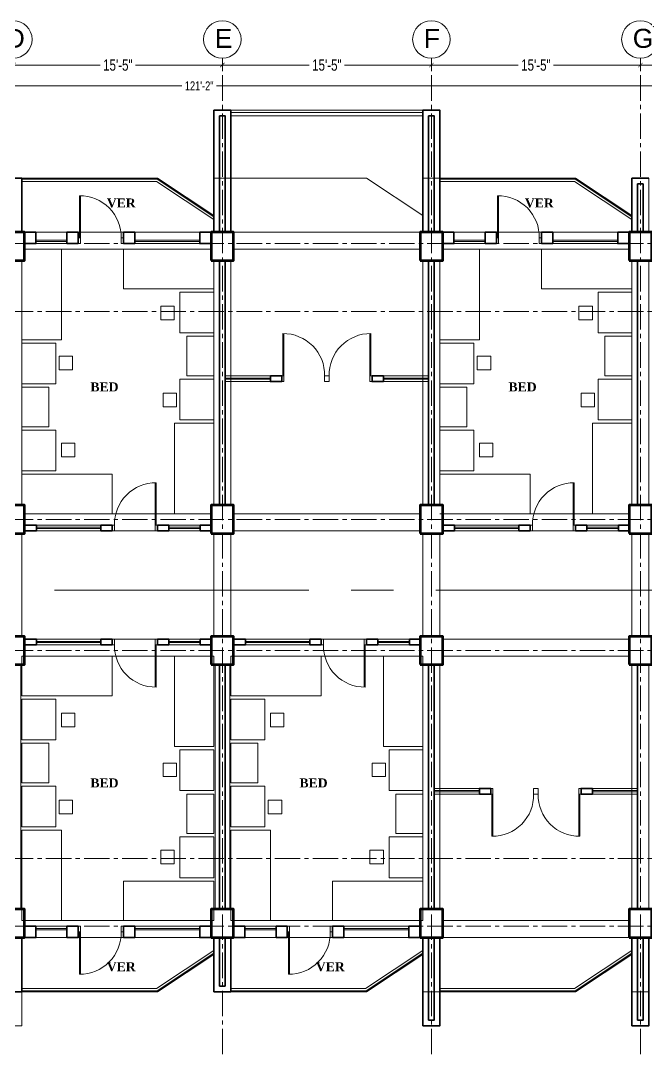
# Model space of a CAD drawing. Header units: feet. Extents: x 25261344 to 25389498, y 30010528 to 30074588.
# Drawn here: x 25362407 to 25362961, y 30072118 to 30073033 of the extents above; entities that cross this region are included whole.
import ezdxf

# ---------------------------------------------------------------- set-up
doc = ezdxf.new("R2010")
doc.units = ezdxf.units.FT
doc.header["$LTSCALE"] = 30
doc.header["$MEASUREMENT"] = 0
doc.header["$PDMODE"] = 32
doc.header["$PDSIZE"] = 15
doc.linetypes.add('CENTER2', pattern=[1.125, 0.75, -0.125, 0.125, -0.125])
doc.linetypes.add('DASHED', pattern=[0.75, 0.5, -0.25])
doc.layers.get('0').update_dxf_attribs({"lineweight": 5})
for name, color, linetype, lineweight in [('Column', 1, 'Continuous', 80), ('Dim-1', 7, 'Continuous', 9), ('Door', 32, 'Continuous', 5), ('Furnitures', 251, 'Continuous', 9), ('GRADE BEAM', 2, 'Continuous', 20), ('grid text', 252, 'CENTER2', 9), ('line 2', 7, 'Continuous', 13), ('rail', 224, 'Continuous', 9), ('TEXT', 7, 'Continuous', 18), ('WALL', 7, 'Continuous', 35), ('WIN', 142, 'Continuous', 20)]:
    doc.layers.add(name, color=color, linetype=linetype, lineweight=lineweight)
doc.styles.add('RomanS', font='swissl.ttf')
doc.styles.get("Standard").update_dxf_attribs({"font": 'timesbd.ttf'})
doc.styles.add('SWIS_LT', font='swisscl.ttf')
doc.dimstyles.new('dim-02', dxfattribs={"dimtxt": 8, "dimasz": 3, "dimexe": 3, "dimexo": 3, "dimgap": 2, "dimtad": 0, "dimdec": 0, "dimzin": 0, "dimdsep": 46, "dimlunit": 4, "dimtxsty": 'SWIS_LT', "dimblk": 'ARCHTICK', "dimcen": 2, "dimdle": 3, "dimclrd": 256, "dimclre": 256, "dimclrt": 256, "dimadec": 0, "dimazin": 0, "dimtfac": 1, "dimtdec": 0, "dimtix": 1, "dimtmove": 0, "dimatfit": 3, "dimfxl": 0, "dimfrac": 2, "dimtolj": 1, "dimtzin": 1, "dimlwd": -1, "dimarcsym": 0})

# ---------------------------------------------------------------- blocks, each defined once
blk = doc.blocks.new('FG')
at = {"layer": 'Door'}
for p, q in [((-2, -5), (-2, -42.39)), ((-1, -5), (-1, -42.39))]:
    blk.add_line(p, q, dxfattribs=at)
for points in [[(-40, 0), (-38, 0), (-38, -5), (-40, -5)], [(0, 0), (-2, 0), (-2, -5), (0, -5)]]:
    blk.add_lwpolyline(points, dxfattribs=at)
blk.add_arc((-1.44, -5.83), 36.57, 178.70538, 270.69047, dxfattribs=at)
blk = doc.blocks.new('_ArchTick')
at = {"color": 0, "linetype": 'ByBlock', "const_width": 0.15}
blk.add_lwpolyline([(-0.5, -0.5), (0.5, 0.5)], dxfattribs=at)
blk = doc.blocks.new('*D120')
for p, q in [((25360158.96, 30072993.65), (25360238.77, 30072993.65)), ((25360349.96, 30072993.65), (25360270.14, 30072993.65))]:
    blk.add_line(p, q)
at = {"lineweight": -2}
for p, q in [((25360161.96, 30072996.78), (25360161.96, 30072990.65)), ((25360346.96, 30072996.78), (25360346.96, 30072990.65))]:
    blk.add_line(p, q, dxfattribs=at)
at = {"layer": 'Defpoints', "color": 0}
for p in [(25360161.96, 30072999.78), (25360346.96, 30072999.78), (25360346.96, 30072993.65)]:
    blk.add_point(p, dxfattribs=at)
at = {"xscale": 4, "yscale": 4, "zscale": 4, "rotation": 180}
blk.add_blockref('_ArchTick', (25360161.96, 30072993.65), dxfattribs=at)
at = {"xscale": 4, "yscale": 4, "zscale": 4}
blk.add_blockref('_ArchTick', (25360346.96, 30072993.65), dxfattribs=at)
at = {"insert": (25360254.46, 30072993.65), "char_height": 10, "attachment_point": 5, "style": 'SWIS_LT'}
blk.add_mtext('\\A1;15\'-5"', dxfattribs=at)
blk = doc.blocks.new('*D125')
for p, q in [((25360343.96, 30072993.65), (25360423.77, 30072993.65)), ((25360534.96, 30072993.65), (25360455.14, 30072993.65))]:
    blk.add_line(p, q)
at = {"lineweight": -2}
for p, q in [((25360346.96, 30072996.78), (25360346.96, 30072990.65)), ((25360531.96, 30072996.78), (25360531.96, 30072990.65))]:
    blk.add_line(p, q, dxfattribs=at)
at = {"layer": 'Defpoints', "color": 0}
for p in [(25360346.96, 30072999.78), (25360531.96, 30072999.78), (25360531.96, 30072993.65)]:
    blk.add_point(p, dxfattribs=at)
at = {"xscale": 4, "yscale": 4, "zscale": 4, "rotation": 180}
blk.add_blockref('_ArchTick', (25360346.96, 30072993.65), dxfattribs=at)
at = {"xscale": 4, "yscale": 4, "zscale": 4}
blk.add_blockref('_ArchTick', (25360531.96, 30072993.65), dxfattribs=at)
at = {"insert": (25360439.46, 30072993.65), "char_height": 10, "attachment_point": 5, "style": 'SWIS_LT'}
blk.add_mtext('\\A1;15\'-5"', dxfattribs=at)
blk = doc.blocks.new('*D126')
for p, q in [((25360528.96, 30072993.65), (25360608.77, 30072993.65)), ((25360719.96, 30072993.65), (25360640.14, 30072993.65))]:
    blk.add_line(p, q)
at = {"lineweight": -2}
for p, q in [((25360531.96, 30072996.78), (25360531.96, 30072990.65)), ((25360716.96, 30072996.78), (25360716.96, 30072990.65))]:
    blk.add_line(p, q, dxfattribs=at)
at = {"layer": 'Defpoints', "color": 0}
for p in [(25360531.96, 30072999.78), (25360716.96, 30072999.78), (25360716.96, 30072993.65)]:
    blk.add_point(p, dxfattribs=at)
at = {"xscale": 4, "yscale": 4, "zscale": 4, "rotation": 180}
blk.add_blockref('_ArchTick', (25360531.96, 30072993.65), dxfattribs=at)
at = {"xscale": 4, "yscale": 4, "zscale": 4}
blk.add_blockref('_ArchTick', (25360716.96, 30072993.65), dxfattribs=at)
at = {"insert": (25360624.46, 30072993.65), "char_height": 10, "attachment_point": 5, "style": 'SWIS_LT'}
blk.add_mtext('\\A1;15\'-5"', dxfattribs=at)
blk = doc.blocks.new('*D127')
for p, q in [((25360713.96, 30072993.65), (25360793.77, 30072993.65)), ((25360904.96, 30072993.65), (25360825.14, 30072993.65))]:
    blk.add_line(p, q)
at = {"lineweight": -2}
for p, q in [((25360716.96, 30072996.78), (25360716.96, 30072990.65)), ((25360901.96, 30072996.78), (25360901.96, 30072990.65))]:
    blk.add_line(p, q, dxfattribs=at)
at = {"layer": 'Defpoints', "color": 0}
for p in [(25360716.96, 30072999.78), (25360901.96, 30072999.78), (25360901.96, 30072993.65)]:
    blk.add_point(p, dxfattribs=at)
at = {"xscale": 4, "yscale": 4, "zscale": 4, "rotation": 180}
blk.add_blockref('_ArchTick', (25360716.96, 30072993.65), dxfattribs=at)
at = {"xscale": 4, "yscale": 4, "zscale": 4}
blk.add_blockref('_ArchTick', (25360901.96, 30072993.65), dxfattribs=at)
at = {"insert": (25360809.46, 30072993.65), "char_height": 10, "attachment_point": 5, "style": 'SWIS_LT'}
blk.add_mtext('\\A1;15\'-5"', dxfattribs=at)
blk = doc.blocks.new('*D156')
at = {"layer": 'Defpoints', "color": 0}
for p in [(25362578.31, 30072953.7), (25361790.74, 30072143.7), (25362763.31, 30072143.7)]:
    blk.add_point(p, dxfattribs=at)
at = {"layer": 'Dim-1'}
for p, q in [((25361790.74, 30072956.7), (25361790.74, 30072561.75)), ((25361790.74, 30072140.7), (25361790.74, 30072535.65))]:
    blk.add_line(p, q, dxfattribs=at)
at = {"layer": 'Dim-1', "lineweight": -2}
for p, q in [((25361800.74, 30072953.7), (25361787.74, 30072953.7)), ((25361800.74, 30072143.7), (25361787.74, 30072143.7))]:
    blk.add_line(p, q, dxfattribs=at)
at = {"layer": 'Dim-1', "xscale": 3, "yscale": 3, "zscale": 3}
for p, rotation in [((25361790.74, 30072953.7), 90), ((25361790.74, 30072143.7), 270)]:
    blk.add_blockref('_ArchTick', p, dxfattribs=dict(at, rotation=rotation))
at = {"layer": 'Dim-1', "insert": (25361790.74, 30072548.7), "char_height": 8, "attachment_point": 5, "rotation": 90, "style": 'SWIS_LT'}
blk.add_mtext('\\A1;67\'-6"', dxfattribs=at)
blk = doc.blocks.new('*D157')
at = {"layer": 'Defpoints', "color": 0}
for p in [(25363292.31, 30072975.27), (25361838.31, 30072893.7), (25363292.31, 30072785.7)]:
    blk.add_point(p, dxfattribs=at)
at = {"layer": 'Dim-1'}
for p, q in [((25361835.31, 30072975.27), (25362549.85, 30072975.27)), ((25363295.31, 30072975.27), (25362580.76, 30072975.27))]:
    blk.add_line(p, q, dxfattribs=at)
at = {"layer": 'Dim-1', "lineweight": -2}
for p, q in [((25361838.31, 30072965.27), (25361838.31, 30072978.27)), ((25363292.31, 30072965.27), (25363292.31, 30072978.27))]:
    blk.add_line(p, q, dxfattribs=at)
at = {"layer": 'Dim-1', "xscale": 3, "yscale": 3, "zscale": 3, "rotation": 180}
blk.add_blockref('_ArchTick', (25361838.31, 30072975.27), dxfattribs=at)
at = {"layer": 'Dim-1', "xscale": 3, "yscale": 3, "zscale": 3}
blk.add_blockref('_ArchTick', (25363292.31, 30072975.27), dxfattribs=at)
at = {"layer": 'Dim-1', "insert": (25362565.31, 30072975.27), "char_height": 8, "attachment_point": 5, "style": 'SWIS_LT'}
blk.add_mtext('\\A1;121\'-2"', dxfattribs=at)
blk = doc.blocks.new('T B')
at = {"layer": 'GRADE BEAM'}
for points in [[(25352808.54, 30069446.57), (25352823.54, 30069446.57), (25352823.54, 30069398.57), (25352808.54, 30069398.57)], [(25352993.54, 30069446.57), (25353008.54, 30069446.57), (25353008.54, 30069398.57), (25352993.54, 30069398.57)], [(25353178.54, 30069446.57), (25353193.54, 30069446.57), (25353193.54, 30069398.57), (25353178.54, 30069398.57)], [(25353363.54, 30069446.57), (25353378.54, 30069446.57), (25353378.54, 30069398.57), (25353363.54, 30069398.57)], [(25352991.04, 30069398.57), (25352991.04, 30069383.57), (25352826.04, 30069383.57), (25352826.04, 30069398.57)], [(25353176.04, 30069398.57), (25353176.04, 30069383.57), (25353011.04, 30069383.57), (25353011.04, 30069398.57)], [(25353361.04, 30069398.57), (25353361.04, 30069383.57), (25353196.04, 30069383.57), (25353196.04, 30069398.57)], [(25352808.54, 30069373.57), (25352823.54, 30069373.57), (25352823.54, 30069157.07), (25352808.54, 30069157.07)], [(25352993.54, 30069373.57), (25353008.54, 30069373.57), (25353008.54, 30069157.07), (25352993.54, 30069157.07)], [(25353178.54, 30069373.57), (25353193.54, 30069373.57), (25353193.54, 30069157.07), (25353178.54, 30069157.07)], [(25353363.54, 30069373.57), (25353378.54, 30069373.57), (25353378.54, 30069157.07), (25353363.54, 30069157.07)], [(25352991.04, 30069149.57), (25352991.04, 30069134.57), (25352826.04, 30069134.57), (25352826.04, 30069149.57)], [(25353176.04, 30069149.57), (25353176.04, 30069134.57), (25353011.04, 30069134.57), (25353011.04, 30069149.57)], [(25353361.04, 30069149.57), (25353361.04, 30069134.57), (25353196.04, 30069134.57), (25353196.04, 30069149.57)], [(25352808.54, 30069132.07), (25352823.54, 30069132.07), (25352823.54, 30069041.07), (25352808.54, 30069041.07)], [(25352993.54, 30069132.07), (25353008.54, 30069132.07), (25353008.54, 30069041.07), (25352993.54, 30069041.07)], [(25353178.54, 30069132.07), (25353193.54, 30069132.07), (25353193.54, 30069041.07), (25353178.54, 30069041.07)], [(25353363.57, 30069132.07), (25353378.57, 30069132.07), (25353378.54, 30069041.07), (25353363.54, 30069041.07)], [(25352991.04, 30069038.57), (25352991.04, 30069023.57), (25352826.04, 30069023.57), (25352826.04, 30069038.57)], [(25353176.04, 30069038.57), (25353176.04, 30069023.57), (25353011.04, 30069023.57), (25353011.04, 30069038.57)], [(25353361.04, 30069038.57), (25353361.04, 30069023.57), (25353196.04, 30069023.57), (25353196.04, 30069038.57)], [(25352809.54, 30069016.07), (25352822.54, 30069016.07), (25352822.54, 30068799.57), (25352809.54, 30068799.57)], [(25352994.54, 30069016.07), (25353007.54, 30069016.07), (25353007.54, 30068799.57), (25352994.54, 30068799.57)], [(25353178.54, 30069016.07), (25353193.54, 30069016.07), (25353193.54, 30068799.57), (25353178.54, 30068799.57)], [(25353363.54, 30069016.07), (25353378.54, 30069016.07), (25353378.54, 30068799.57), (25353363.54, 30068799.57)], [(25352991.04, 30068789.57), (25352991.04, 30068774.57), (25352826.04, 30068774.57), (25352826.04, 30068789.57)], [(25353176.04, 30068789.57), (25353176.04, 30068774.57), (25353011.04, 30068774.57), (25353011.04, 30068789.57)], [(25353361.04, 30068789.57), (25353361.04, 30068774.57), (25353196.04, 30068774.57), (25353196.04, 30068789.57)], [(25352808.54, 30068774.57), (25352823.54, 30068774.57), (25352823.54, 30068726.57), (25352808.54, 30068726.57)], [(25352993.54, 30068774.57), (25353008.54, 30068774.57), (25353008.54, 30068726.57), (25352993.54, 30068726.57)], [(25353178.54, 30068774.57), (25353193.54, 30068774.57), (25353193.54, 30068726.57), (25353178.54, 30068726.57)], [(25353363.54, 30068774.57), (25353378.54, 30068774.57), (25353378.54, 30068726.57), (25353363.54, 30068726.57)]]:
    blk.add_lwpolyline(points, close=True, dxfattribs=at)
blk = doc.blocks.new('COL2')
at = {"layer": 'Column'}
for points in [[(532.5, -25), (552.5, -25), (552.5, 0), (532.5, 0)], [(717.5, -25), (737.5, -25), (737.5, 0), (717.5, 0)], [(902.5, -25), (922.5, -25), (922.5, 0), (902.5, 0)], [(1087.5, -25), (1107.5, -25), (1107.5, 0), (1087.5, 0)], [(532.5, -266.5), (552.5, -266.5), (552.5, -241.5), (532.5, -241.5)], [(717.5, -266.5), (737.5, -266.5), (737.5, -241.5), (717.5, -241.5)], [(902.5, -266.5), (922.5, -266.5), (922.5, -241.5), (902.5, -241.5)], [(1087.5, -266.5), (1107.5, -266.5), (1107.5, -241.5), (1087.5, -241.5)], [(532.5, -382.5), (552.5, -382.5), (552.5, -357.5), (532.5, -357.5)], [(717.5, -382.5), (737.5, -382.5), (737.5, -357.5), (717.5, -357.5)], [(902.5, -382.5), (922.5, -382.5), (922.5, -357.5), (902.5, -357.5)], [(1087.5, -382.5), (1107.5, -382.5), (1107.5, -357.5), (1087.5, -357.5)], [(532.5, -624), (552.5, -624), (552.5, -599), (532.5, -599)], [(717.5, -624), (737.5, -624), (737.5, -599), (717.5, -599)], [(902.5, -624), (922.5, -624), (922.5, -599), (902.5, -599)], [(1087.5, -624), (1107.5, -624), (1107.5, -599), (1087.5, -599)]]:
    blk.add_lwpolyline(points, close=True, dxfattribs=at)
at = {"layer": 'GRADE BEAM'}
blk.add_blockref('T B', (-25352273.54, -30069398.57), dxfattribs=at)
blk = doc.blocks.new('DGFGSDFG')
at = {"layer": 'grid text'}
for p, q in [((25360346.96, 30072118.41), (25360346.96, 30072999.78)), ((25360531.96, 30072118.41), (25360531.96, 30072999.78)), ((25360716.96, 30072118.41), (25360716.96, 30072999.78)), ((25361090.85, 30072835.7), (25359529.41, 30072835.7)), ((25361090.85, 30072775.7), (25359529.41, 30072775.7)), ((25361090.85, 30072591.7), (25359529.41, 30072591.7)), ((25361090.85, 30072475.7), (25359529.41, 30072475.7)), ((25361090.85, 30072291.7), (25359529.41, 30072291.7)), ((25361090.85, 30072231.7), (25359529.41, 30072231.7))]:
    blk.add_line(p, q, dxfattribs=at)
at = {"layer": 'grid text', "linetype": 'Continuous'}
for centre in [(25360161.96, 30073016.37), (25360346.96, 30073016.37), (25360531.96, 30073016.37), (25360716.96, 30073016.37)]:
    blk.add_circle(centre, 16.59, dxfattribs=at)
at = {"layer": 'grid text', "char_height": 16.842, "attachment_point": 1, "style": 'RomanS'}
for s, insert in [('{\\C256;D}', (25360155.15, 30073025.74)), ('{\\C256;E}', (25360340.15, 30073025.74)), ('{\\C256;F}', (25360525.15, 30073025.74)), ('{\\C256;G}', (25360710.15, 30073025.74))]:
    blk.add_mtext_dynamic_manual_height_columns(s, width=25.401, gutter_width=84.21, heights=[32.6], dxfattribs=dict(at, insert=insert))
for base, p1, p2, picture, middle in [((25360346.96, 30072993.65), (25360161.96, 30072999.78), (25360346.96, 30072999.78), '*D120', (25360254.46, 30072993.65)), ((25360531.96, 30072993.65), (25360346.96, 30072999.78), (25360531.96, 30072999.78), '*D125', (25360439.46, 30072993.65)), ((25360716.96, 30072993.65), (25360531.96, 30072999.78), (25360716.96, 30072999.78), '*D126', (25360624.46, 30072993.65)), ((25360901.96, 30072993.65), (25360716.96, 30072999.78), (25360901.96, 30072999.78), '*D127', (25360809.46, 30072993.65))]:
    dim = blk.add_linear_dim(base=base, p1=p1, p2=p2, dimstyle='dim-02', override={"dimtxt": 10, "dimtmove": 1, "dimfxl": 10})
    dim.commit()
    dim.dimension.update_dxf_attribs({"geometry": picture, "text_midpoint": middle})

msp = doc.modelspace()

# ---------------------------------------------------------------- linework, layer by layer
for p, q in [((25362578.31, 30072953.7), (25362778.31, 30072953.7)), ((25362583.31, 30072948.7), (25362588.31, 30072948.7)), ((25362768.31, 30072948.7), (25362773.31, 30072948.7))]:
    msp.add_line(p, q)
at = {"linetype": 'CENTER2', "ltscale": 10}
msp.add_line((25363337.34, 30072529.2), (25361714.69, 30072529.2), dxfattribs=at)
for points in [[(25362778.31, 30072173.7), (25362898.31, 30072173.7), (25362948.31, 30072206.7)], [(25362408.31, 30072173.7), (25362408.31, 30072143.7), (25362203.31, 30072143.7), (25362203.31, 30072173.7)]]:
    msp.add_lwpolyline(points)
at = {"layer": 'Furnitures'}
for points in [[(25362410.81, 30072830.7), (25362443.31, 30072830.7), (25362443.31, 30072750.7), (25362408.31, 30072750.7), (25362408.31, 30072820.7)], [(25362578.31, 30072820.7), (25362578.31, 30072795.7), (25362498.31, 30072795.7), (25362498.31, 30072830.7), (25362575.81, 30072830.7)], [(25362780.81, 30072830.7), (25362813.31, 30072830.7), (25362813.31, 30072750.7), (25362778.31, 30072750.7), (25362778.31, 30072820.7)], [(25362948.31, 30072820.7), (25362948.31, 30072795.7), (25362868.31, 30072795.7), (25362868.31, 30072830.7), (25362945.81, 30072830.7)], [(25362575.81, 30072596.7), (25362543.31, 30072596.7), (25362543.31, 30072676.7), (25362578.31, 30072676.7), (25362578.31, 30072604.2)], [(25362945.81, 30072596.7), (25362913.31, 30072596.7), (25362913.31, 30072676.7), (25362948.31, 30072676.7), (25362948.31, 30072604.2)], [(25362408.31, 30072604.2), (25362408.31, 30072631.7), (25362488.31, 30072631.7), (25362488.31, 30072596.7), (25362410.81, 30072596.7)], [(25362778.31, 30072604.2), (25362778.31, 30072631.7), (25362858.31, 30072631.7), (25362858.31, 30072596.7), (25362778.31, 30072596.7)]]:
    msp.add_lwpolyline(points, dxfattribs=at)
for points in [[(25362578.31, 30072792.7), (25362548.31, 30072792.7), (25362548.31, 30072756.7), (25362578.31, 30072756.7)], [(25362948.31, 30072792.7), (25362918.31, 30072792.7), (25362918.31, 30072756.7), (25362948.31, 30072756.7)], [(25362531.29, 30072780.31), (25362543.29, 30072780.31), (25362543.29, 30072768.31), (25362531.29, 30072768.31)], [(25362901.29, 30072780.31), (25362913.29, 30072780.31), (25362913.29, 30072768.31), (25362901.29, 30072768.31)], [(25362578.31, 30072718.7), (25362554.31, 30072718.7), (25362554.31, 30072753.7), (25362578.31, 30072753.7)], [(25362948.31, 30072718.7), (25362924.31, 30072718.7), (25362924.31, 30072753.7), (25362948.31, 30072753.7)], [(25362408.31, 30072711.7), (25362438.31, 30072711.7), (25362438.31, 30072747.7), (25362408.31, 30072747.7)], [(25362778.31, 30072711.7), (25362808.31, 30072711.7), (25362808.31, 30072747.7), (25362778.31, 30072747.7)], [(25362453.32, 30072724.08), (25362441.32, 30072724.08), (25362441.32, 30072736.08), (25362453.32, 30072736.08)], [(25362823.32, 30072724.08), (25362811.32, 30072724.08), (25362811.32, 30072736.08), (25362823.32, 30072736.08)], [(25362408.31, 30072708.7), (25362432.31, 30072708.7), (25362432.31, 30072673.7), (25362408.31, 30072673.7)], [(25362408.31, 30072708.7), (25362432.31, 30072708.7), (25362432.31, 30072673.7), (25362408.31, 30072673.7)], [(25362578.31, 30072715.7), (25362548.31, 30072715.7), (25362548.31, 30072679.7), (25362578.31, 30072679.7)], [(25362778.31, 30072708.7), (25362802.31, 30072708.7), (25362802.31, 30072673.7), (25362778.31, 30072673.7)], [(25362948.31, 30072715.7), (25362918.31, 30072715.7), (25362918.31, 30072679.7), (25362948.31, 30072679.7)], [(25362533.29, 30072703.31), (25362545.29, 30072703.31), (25362545.29, 30072691.31), (25362533.29, 30072691.31)], [(25362903.29, 30072703.31), (25362915.29, 30072703.31), (25362915.29, 30072691.31), (25362903.29, 30072691.31)], [(25362408.31, 30072634.7), (25362438.31, 30072634.7), (25362438.31, 30072670.7), (25362408.31, 30072670.7)], [(25362778.31, 30072634.7), (25362808.31, 30072634.7), (25362808.31, 30072670.7), (25362778.31, 30072670.7)], [(25362455.32, 30072647.08), (25362443.32, 30072647.08), (25362443.32, 30072659.08), (25362455.32, 30072659.08)], [(25362825.32, 30072647.08), (25362813.32, 30072647.08), (25362813.32, 30072659.08), (25362825.32, 30072659.08)], [(25362488.31, 30072470.7), (25362408.31, 30072470.7), (25362408.31, 30072435.7), (25362488.31, 30072435.7)], [(25362578.31, 30072390.7), (25362578.31, 30072470.7), (25362543.31, 30072470.7), (25362543.31, 30072390.7)], [(25362673.31, 30072470.7), (25362593.31, 30072470.7), (25362593.31, 30072435.7), (25362673.31, 30072435.7)], [(25362763.31, 30072390.7), (25362763.31, 30072470.7), (25362728.31, 30072470.7), (25362728.31, 30072390.7)], [(25362408.31, 30072432.7), (25362438.31, 30072432.7), (25362438.31, 30072396.7), (25362408.31, 30072396.7)], [(25362593.31, 30072432.7), (25362623.31, 30072432.7), (25362623.31, 30072396.7), (25362593.31, 30072396.7)], [(25362455.32, 30072420.31), (25362443.32, 30072420.31), (25362443.32, 30072408.31), (25362455.32, 30072408.31)], [(25362640.32, 30072420.31), (25362628.32, 30072420.31), (25362628.32, 30072408.31), (25362640.32, 30072408.31)], [(25362408.31, 30072358.7), (25362432.31, 30072358.7), (25362432.31, 30072393.7), (25362408.31, 30072393.7)], [(25362408.31, 30072358.7), (25362432.31, 30072358.7), (25362432.31, 30072393.7), (25362408.31, 30072393.7)], [(25362578.31, 30072351.7), (25362548.31, 30072351.7), (25362548.31, 30072387.7), (25362578.31, 30072387.7)], [(25362593.31, 30072358.7), (25362617.31, 30072358.7), (25362617.31, 30072393.7), (25362593.31, 30072393.7)], [(25362593.31, 30072358.7), (25362617.31, 30072358.7), (25362617.31, 30072393.7), (25362593.31, 30072393.7)], [(25362763.31, 30072351.7), (25362733.31, 30072351.7), (25362733.31, 30072387.7), (25362763.31, 30072387.7)], [(25362533.29, 30072364.08), (25362545.29, 30072364.08), (25362545.29, 30072376.08), (25362533.29, 30072376.08)], [(25362718.29, 30072364.08), (25362730.29, 30072364.08), (25362730.29, 30072376.08), (25362718.29, 30072376.08)], [(25362408.31, 30072355.7), (25362438.31, 30072355.7), (25362438.31, 30072319.7), (25362408.31, 30072319.7)], [(25362593.31, 30072355.7), (25362623.31, 30072355.7), (25362623.31, 30072319.7), (25362593.31, 30072319.7)], [(25362453.32, 30072343.31), (25362441.32, 30072343.31), (25362441.32, 30072331.31), (25362453.32, 30072331.31)], [(25362578.31, 30072348.7), (25362554.31, 30072348.7), (25362554.31, 30072313.7), (25362578.31, 30072313.7)], [(25362638.32, 30072343.31), (25362626.32, 30072343.31), (25362626.32, 30072331.31), (25362638.32, 30072331.31)], [(25362763.31, 30072348.7), (25362739.31, 30072348.7), (25362739.31, 30072313.7), (25362763.31, 30072313.7)], [(25362408.31, 30072316.7), (25362408.31, 30072236.7), (25362443.31, 30072236.7), (25362443.31, 30072316.7)], [(25362593.31, 30072316.7), (25362593.31, 30072236.7), (25362628.31, 30072236.7), (25362628.31, 30072316.7)], [(25362578.31, 30072274.7), (25362548.31, 30072274.7), (25362548.31, 30072310.7), (25362578.31, 30072310.7)], [(25362763.31, 30072274.7), (25362733.31, 30072274.7), (25362733.31, 30072310.7), (25362763.31, 30072310.7)], [(25362531.29, 30072287.08), (25362543.29, 30072287.08), (25362543.29, 30072299.08), (25362531.29, 30072299.08)], [(25362716.29, 30072287.08), (25362728.29, 30072287.08), (25362728.29, 30072299.08), (25362716.29, 30072299.08)], [(25362498.31, 30072236.7), (25362578.31, 30072236.7), (25362578.31, 30072271.7), (25362498.31, 30072271.7)], [(25362683.31, 30072236.7), (25362763.31, 30072236.7), (25362763.31, 30072271.7), (25362683.31, 30072271.7)]]:
    msp.add_lwpolyline(points, close=True, dxfattribs=at)
at = {"layer": 'line 2'}
for p, q in [((25362408.31, 30072893.7), (25362528.31, 30072893.7)), ((25362578.31, 30072860.7), (25362528.31, 30072893.7)), ((25362778.31, 30072893.7), (25362898.31, 30072893.7)), ((25362948.31, 30072860.7), (25362898.31, 30072893.7)), ((25362578.31, 30072206.7), (25362528.31, 30072173.7)), ((25362408.31, 30072173.7), (25362528.31, 30072173.7))]:
    msp.add_line(p, q, dxfattribs=at)
at = {"layer": 'line 2', "linetype": 'DASHED', "ltscale": 20}
msp.add_lwpolyline([(25362593.31, 30072893.7), (25362713.31, 30072893.7), (25362763.31, 30072860.7)], dxfattribs=at)
at = {"layer": 'line 2'}
msp.add_lwpolyline([(25362593.31, 30072173.7), (25362713.31, 30072173.7), (25362763.31, 30072206.7)], dxfattribs=at)
at = {"layer": 'rail'}
for p, q in [((25362593.31, 30072951.7), (25362763.31, 30072951.7)), ((25362593.31, 30072948.7), (25362763.31, 30072948.7)), ((25362528.01, 30072892.7), (25362408.31, 30072892.7)), ((25362578.31, 30072859.5), (25362528.01, 30072892.7)), ((25362898.01, 30072892.7), (25362778.31, 30072892.7)), ((25362948.31, 30072859.5), (25362898.01, 30072892.7)), ((25362527.41, 30072890.7), (25362408.31, 30072890.7)), ((25362578.31, 30072857.1), (25362527.41, 30072890.7)), ((25362897.41, 30072890.7), (25362778.31, 30072890.7)), ((25362948.31, 30072857.1), (25362897.41, 30072890.7)), ((25362578.31, 30072210.29), (25362527.41, 30072176.7)), ((25362578.31, 30072207.9), (25362528.01, 30072174.7)), ((25362763.31, 30072210.29), (25362712.41, 30072176.7)), ((25362763.31, 30072207.9), (25362713.01, 30072174.7)), ((25362948.31, 30072210.29), (25362897.41, 30072176.7)), ((25362948.31, 30072207.9), (25362898.01, 30072174.7)), ((25362527.41, 30072176.7), (25362408.31, 30072176.7)), ((25362528.01, 30072174.7), (25362408.31, 30072174.7)), ((25362712.41, 30072176.7), (25362593.31, 30072176.7)), ((25362713.01, 30072174.7), (25362593.31, 30072174.7)), ((25362897.41, 30072176.7), (25362778.31, 30072176.7)), ((25362898.01, 30072174.7), (25362778.31, 30072174.7))]:
    msp.add_line(p, q, dxfattribs=at)
at = {"layer": 'WALL', "ltscale": 10}
for p, q in [((25362393.31, 30072893.7), (25362408.31, 30072893.7)), ((25362408.31, 30072845.7), (25362408.31, 30072893.7)), ((25362948.31, 30072845.7), (25362948.31, 30072893.7)), ((25362963.31, 30072893.7), (25362948.31, 30072893.7)), ((25362953.31, 30072845.7), (25362953.31, 30072888.7)), ((25362958.31, 30072888.7), (25362953.31, 30072888.7)), ((25362958.31, 30072845.7), (25362958.31, 30072888.7)), ((25362448.31, 30072845.7), (25362458.31, 30072845.7)), ((25362498.31, 30072835.7), (25362498.31, 30072845.7)), ((25362508.31, 30072845.7), (25362498.31, 30072845.7)), ((25362508.31, 30072835.7), (25362508.31, 30072845.7)), ((25362818.31, 30072845.7), (25362828.31, 30072845.7)), ((25362868.31, 30072835.7), (25362868.31, 30072845.7)), ((25362878.31, 30072845.7), (25362868.31, 30072845.7)), ((25362878.31, 30072835.7), (25362878.31, 30072845.7)), ((25362448.31, 30072835.7), (25362458.31, 30072835.7)), ((25362498.31, 30072835.7), (25362508.31, 30072835.7)), ((25362818.31, 30072835.7), (25362828.31, 30072835.7)), ((25362868.31, 30072835.7), (25362878.31, 30072835.7)), ((25362583.31, 30072604.2), (25362583.31, 30072820.7)), ((25362588.31, 30072604.2), (25362588.31, 30072820.7)), ((25362768.31, 30072604.2), (25362768.31, 30072820.7)), ((25362773.31, 30072604.2), (25362773.31, 30072820.7)), ((25362953.31, 30072604.2), (25362953.31, 30072820.7)), ((25362421.31, 30072586.7), (25362410.81, 30072586.7)), ((25362421.31, 30072581.7), (25362410.81, 30072581.7)), ((25362421.31, 30072581.7), (25362421.31, 30072586.7)), ((25362478.31, 30072581.7), (25362478.31, 30072586.7)), ((25362478.31, 30072586.7), (25362488.31, 30072586.7)), ((25362488.31, 30072581.7), (25362478.31, 30072581.7)), ((25362488.31, 30072581.7), (25362488.31, 30072586.7)), ((25362538.31, 30072586.7), (25362528.31, 30072586.7)), ((25362538.31, 30072581.7), (25362528.31, 30072581.7)), ((25362566.31, 30072586.7), (25362575.81, 30072586.7)), ((25362566.31, 30072581.7), (25362575.81, 30072581.7)), ((25362791.31, 30072586.7), (25362780.81, 30072586.7)), ((25362791.31, 30072581.7), (25362780.81, 30072581.7)), ((25362791.31, 30072581.7), (25362791.31, 30072586.7)), ((25362848.31, 30072581.7), (25362848.31, 30072586.7)), ((25362848.31, 30072586.7), (25362858.31, 30072586.7)), ((25362858.31, 30072581.7), (25362848.31, 30072581.7)), ((25362858.31, 30072581.7), (25362858.31, 30072586.7)), ((25362908.31, 30072586.7), (25362898.31, 30072586.7)), ((25362908.31, 30072581.7), (25362898.31, 30072581.7)), ((25362936.31, 30072586.7), (25362945.81, 30072586.7)), ((25362936.31, 30072581.7), (25362945.81, 30072581.7)), ((25362421.31, 30072485.7), (25362410.81, 30072485.7)), ((25362421.31, 30072480.7), (25362410.81, 30072480.7)), ((25362421.31, 30072485.7), (25362421.31, 30072480.7)), ((25362478.31, 30072485.7), (25362478.31, 30072480.7)), ((25362488.31, 30072485.7), (25362478.31, 30072485.7)), ((25362478.31, 30072480.7), (25362488.31, 30072480.7)), ((25362488.31, 30072485.7), (25362488.31, 30072480.7)), ((25362538.31, 30072485.7), (25362528.31, 30072485.7)), ((25362538.31, 30072480.7), (25362528.31, 30072480.7)), ((25362566.31, 30072485.7), (25362575.81, 30072485.7)), ((25362566.31, 30072480.7), (25362575.81, 30072480.7)), ((25362606.31, 30072485.7), (25362595.81, 30072485.7)), ((25362606.31, 30072480.7), (25362595.81, 30072480.7)), ((25362606.31, 30072485.7), (25362606.31, 30072480.7)), ((25362663.31, 30072485.7), (25362663.31, 30072480.7)), ((25362673.31, 30072485.7), (25362663.31, 30072485.7)), ((25362663.31, 30072480.7), (25362673.31, 30072480.7)), ((25362673.31, 30072485.7), (25362673.31, 30072480.7)), ((25362723.31, 30072485.7), (25362713.31, 30072485.7)), ((25362723.31, 30072480.7), (25362713.31, 30072480.7)), ((25362751.31, 30072485.7), (25362760.81, 30072485.7)), ((25362751.31, 30072480.7), (25362760.81, 30072480.7)), ((25362583.31, 30072463.2), (25362583.31, 30072246.7)), ((25362588.31, 30072463.2), (25362588.31, 30072246.7)), ((25362768.31, 30072463.2), (25362768.31, 30072246.7)), ((25362773.31, 30072463.2), (25362773.31, 30072246.7)), ((25362953.31, 30072463.2), (25362953.31, 30072246.7)), ((25362448.31, 30072231.7), (25362458.31, 30072231.7)), ((25362498.31, 30072231.7), (25362498.31, 30072221.7)), ((25362498.31, 30072231.7), (25362508.31, 30072231.7)), ((25362508.31, 30072231.7), (25362508.31, 30072221.7)), ((25362633.31, 30072231.7), (25362643.31, 30072231.7)), ((25362683.31, 30072231.7), (25362683.31, 30072221.7)), ((25362683.31, 30072231.7), (25362693.31, 30072231.7)), ((25362693.31, 30072231.7), (25362693.31, 30072221.7)), ((25362448.31, 30072221.7), (25362458.31, 30072221.7)), ((25362508.31, 30072221.7), (25362498.31, 30072221.7)), ((25362578.31, 30072221.7), (25362578.31, 30072173.7)), ((25362583.31, 30072221.7), (25362583.31, 30072178.7)), ((25362588.31, 30072221.7), (25362588.31, 30072178.7)), ((25362593.31, 30072221.7), (25362593.31, 30072173.7)), ((25362633.31, 30072221.7), (25362643.31, 30072221.7)), ((25362693.31, 30072221.7), (25362683.31, 30072221.7)), ((25362583.31, 30072178.7), (25362588.31, 30072178.7)), ((25362578.31, 30072173.7), (25362593.31, 30072173.7))]:
    msp.add_line(p, q, dxfattribs=at)
for points in [[(25362593.31, 30072845.7), (25362593.31, 30072953.7), (25362578.31, 30072953.7), (25362578.31, 30072845.7)], [(25362588.31, 30072845.7), (25362588.31, 30072948.7), (25362583.31, 30072948.7), (25362583.31, 30072845.7)], [(25362763.31, 30072845.7), (25362763.31, 30072953.7), (25362778.31, 30072953.7), (25362778.31, 30072845.7)], [(25362768.31, 30072845.7), (25362768.31, 30072948.7), (25362773.31, 30072948.7), (25362773.31, 30072845.7)], [(25362448.31, 30072835.7), (25362448.31, 30072845.7)], [(25362458.31, 30072835.7), (25362458.31, 30072845.7)], [(25362818.31, 30072835.7), (25362818.31, 30072845.7)], [(25362828.31, 30072835.7), (25362828.31, 30072845.7)], [(25362528.31, 30072581.7), (25362528.31, 30072586.7)], [(25362538.31, 30072581.7), (25362538.31, 30072586.7)], [(25362566.31, 30072581.7), (25362566.31, 30072586.7)], [(25362898.31, 30072581.7), (25362898.31, 30072586.7)], [(25362908.31, 30072581.7), (25362908.31, 30072586.7)], [(25362936.31, 30072581.7), (25362936.31, 30072586.7)], [(25362528.31, 30072485.7), (25362528.31, 30072480.7)], [(25362538.31, 30072485.7), (25362538.31, 30072480.7)], [(25362566.31, 30072485.7), (25362566.31, 30072480.7)], [(25362713.31, 30072485.7), (25362713.31, 30072480.7)], [(25362723.31, 30072485.7), (25362723.31, 30072480.7)], [(25362751.31, 30072485.7), (25362751.31, 30072480.7)], [(25362448.31, 30072231.7), (25362448.31, 30072221.7)], [(25362458.31, 30072231.7), (25362458.31, 30072221.7)], [(25362633.31, 30072231.7), (25362633.31, 30072221.7)], [(25362643.31, 30072231.7), (25362643.31, 30072221.7)], [(25362393.31, 30072221.7), (25362393.31, 30072173.7), (25362408.31, 30072173.7), (25362408.31, 30072221.7)], [(25362763.31, 30072221.7), (25362763.31, 30072143.7), (25362778.31, 30072143.7), (25362778.31, 30072221.7)], [(25362768.31, 30072221.7), (25362768.31, 30072148.7), (25362773.31, 30072148.7), (25362773.31, 30072221.7)], [(25362948.31, 30072221.7), (25362948.31, 30072143.7), (25362963.31, 30072143.7), (25362963.31, 30072221.7)], [(25362953.31, 30072221.7), (25362953.31, 30072148.7), (25362958.31, 30072148.7), (25362958.31, 30072221.7)]]:
    msp.add_lwpolyline(points, dxfattribs=at)
for points in [[(25362410.81, 30072845.7), (25362420.81, 30072845.7), (25362420.81, 30072835.7), (25362410.81, 30072835.7)], [(25362565.81, 30072845.7), (25362575.81, 30072845.7), (25362575.81, 30072835.7), (25362565.81, 30072835.7)], [(25362780.81, 30072845.7), (25362790.81, 30072845.7), (25362790.81, 30072835.7), (25362780.81, 30072835.7)], [(25362935.81, 30072845.7), (25362945.81, 30072845.7), (25362945.81, 30072835.7), (25362935.81, 30072835.7)], [(25362638.31, 30072713.7), (25362628.31, 30072713.7), (25362628.31, 30072718.7), (25362638.31, 30072718.7)], [(25362718.31, 30072718.7), (25362718.31, 30072713.7), (25362728.31, 30072713.7), (25362728.31, 30072718.7)], [(25362823.31, 30072353.7), (25362813.31, 30072353.7), (25362813.31, 30072348.7), (25362823.31, 30072348.7)], [(25362903.31, 30072348.7), (25362903.31, 30072353.7), (25362913.31, 30072353.7), (25362913.31, 30072348.7)], [(25362410.81, 30072231.7), (25362420.81, 30072231.7), (25362420.81, 30072221.7), (25362410.81, 30072221.7)], [(25362565.81, 30072231.7), (25362575.81, 30072231.7), (25362575.81, 30072221.7), (25362565.81, 30072221.7)], [(25362595.81, 30072231.7), (25362605.81, 30072231.7), (25362605.81, 30072221.7), (25362595.81, 30072221.7)], [(25362750.81, 30072231.7), (25362760.81, 30072231.7), (25362760.81, 30072221.7), (25362750.81, 30072221.7)]]:
    msp.add_lwpolyline(points, close=True, dxfattribs=at)
at = {"layer": 'WIN'}
for p, q in [((25362448.31, 30072845.7), (25362418.31, 30072845.7)), ((25362508.31, 30072845.7), (25362568.31, 30072845.7)), ((25362818.31, 30072845.7), (25362788.31, 30072845.7)), ((25362878.31, 30072845.7), (25362938.31, 30072845.7)), ((25362448.31, 30072838.7), (25362420.81, 30072838.7)), ((25362448.31, 30072837.7), (25362420.81, 30072837.7)), ((25362508.31, 30072838.7), (25362565.81, 30072838.7)), ((25362508.31, 30072837.7), (25362565.81, 30072837.7)), ((25362818.31, 30072838.7), (25362790.81, 30072838.7)), ((25362818.31, 30072837.7), (25362790.81, 30072837.7)), ((25362878.31, 30072838.7), (25362935.81, 30072838.7)), ((25362878.31, 30072837.7), (25362935.81, 30072837.7)), ((25362448.31, 30072835.7), (25362418.31, 30072835.7)), ((25362508.31, 30072835.7), (25362568.31, 30072835.7)), ((25362818.31, 30072835.7), (25362788.31, 30072835.7)), ((25362878.31, 30072835.7), (25362938.31, 30072835.7)), ((25362628.31, 30072718.7), (25362588.31, 30072718.7)), ((25362728.31, 30072718.7), (25362768.31, 30072718.7)), ((25362628.31, 30072716.7), (25362588.31, 30072716.7)), ((25362628.31, 30072715.7), (25362588.31, 30072715.7)), ((25362628.31, 30072713.7), (25362588.31, 30072713.7)), ((25362728.31, 30072716.7), (25362768.31, 30072716.7)), ((25362728.31, 30072715.7), (25362768.31, 30072715.7)), ((25362728.31, 30072713.7), (25362768.31, 30072713.7)), ((25362478.31, 30072586.7), (25362421.31, 30072586.7)), ((25362478.31, 30072584.7), (25362421.31, 30072584.7)), ((25362478.31, 30072583.7), (25362421.31, 30072583.7)), ((25362478.31, 30072581.7), (25362421.31, 30072581.7)), ((25362538.31, 30072586.7), (25362566.31, 30072586.7)), ((25362538.31, 30072584.7), (25362566.31, 30072584.7)), ((25362538.31, 30072583.7), (25362566.31, 30072583.7)), ((25362538.31, 30072581.7), (25362566.31, 30072581.7)), ((25362848.31, 30072586.7), (25362791.31, 30072586.7)), ((25362848.31, 30072584.7), (25362791.31, 30072584.7)), ((25362848.31, 30072583.7), (25362791.31, 30072583.7)), ((25362848.31, 30072581.7), (25362791.31, 30072581.7)), ((25362908.31, 30072586.7), (25362936.31, 30072586.7)), ((25362908.31, 30072584.7), (25362936.31, 30072584.7)), ((25362908.31, 30072583.7), (25362936.31, 30072583.7)), ((25362908.31, 30072581.7), (25362936.31, 30072581.7)), ((25362478.31, 30072485.7), (25362421.31, 30072485.7)), ((25362478.31, 30072483.7), (25362421.31, 30072483.7)), ((25362478.31, 30072482.7), (25362421.31, 30072482.7)), ((25362478.31, 30072480.7), (25362421.31, 30072480.7)), ((25362538.31, 30072485.7), (25362566.31, 30072485.7)), ((25362538.31, 30072483.7), (25362566.31, 30072483.7)), ((25362538.31, 30072482.7), (25362566.31, 30072482.7)), ((25362538.31, 30072480.7), (25362566.31, 30072480.7)), ((25362663.31, 30072485.7), (25362606.31, 30072485.7)), ((25362663.31, 30072483.7), (25362606.31, 30072483.7)), ((25362663.31, 30072482.7), (25362606.31, 30072482.7)), ((25362663.31, 30072480.7), (25362606.31, 30072480.7)), ((25362723.31, 30072485.7), (25362751.31, 30072485.7)), ((25362723.31, 30072483.7), (25362751.31, 30072483.7)), ((25362723.31, 30072482.7), (25362751.31, 30072482.7)), ((25362723.31, 30072480.7), (25362751.31, 30072480.7)), ((25362813.31, 30072353.7), (25362773.31, 30072353.7)), ((25362813.31, 30072351.7), (25362773.31, 30072351.7)), ((25362913.31, 30072353.7), (25362953.31, 30072353.7)), ((25362913.31, 30072351.7), (25362953.31, 30072351.7)), ((25362813.31, 30072350.7), (25362773.31, 30072350.7)), ((25362813.31, 30072348.7), (25362773.31, 30072348.7)), ((25362913.31, 30072350.7), (25362953.31, 30072350.7)), ((25362913.31, 30072348.7), (25362953.31, 30072348.7)), ((25362448.31, 30072231.7), (25362418.31, 30072231.7)), ((25362448.31, 30072229.7), (25362420.81, 30072229.7)), ((25362448.31, 30072228.7), (25362420.81, 30072228.7)), ((25362508.31, 30072231.7), (25362568.31, 30072231.7)), ((25362508.31, 30072229.7), (25362565.81, 30072229.7)), ((25362508.31, 30072228.7), (25362565.81, 30072228.7)), ((25362633.31, 30072231.7), (25362603.31, 30072231.7)), ((25362633.31, 30072229.7), (25362605.81, 30072229.7)), ((25362633.31, 30072228.7), (25362605.81, 30072228.7)), ((25362693.31, 30072231.7), (25362753.31, 30072231.7)), ((25362693.31, 30072229.7), (25362750.81, 30072229.7)), ((25362693.31, 30072228.7), (25362750.81, 30072228.7)), ((25362448.31, 30072221.7), (25362418.31, 30072221.7)), ((25362508.31, 30072221.7), (25362568.31, 30072221.7)), ((25362633.31, 30072221.7), (25362603.31, 30072221.7)), ((25362693.31, 30072221.7), (25362753.31, 30072221.7))]:
    msp.add_line(p, q, dxfattribs=at)

# ---------------------------------------------------------------- block references
msp.add_blockref('DGFGSDFG', (2238.85, 0))
at = {"layer": 'Dim-1'}
msp.add_blockref('COL2', (25361858.31, 30072845.7), dxfattribs=at)
at = {"layer": 'Door', "color": 2, "rotation": 180}
for p in [(25362458.31, 30072835.7), (25362828.31, 30072835.7), (25362638.31, 30072713.7)]:
    msp.add_blockref('FG', p, dxfattribs=at)
at = {"layer": 'Door', "color": 2, "xscale": -1, "rotation": 180}
for p in [(25362718.31, 30072713.7), (25362528.31, 30072581.7), (25362898.31, 30072581.7)]:
    msp.add_blockref('FG', p, dxfattribs=at)
at = {"layer": 'Door', "color": 2}
for p in [(25362528.31, 30072485.7), (25362713.31, 30072485.7), (25362903.31, 30072353.7)]:
    msp.add_blockref('FG', p, dxfattribs=at)
at = {"layer": 'Door', "color": 2, "xscale": -1}
for p in [(25362823.31, 30072353.7), (25362458.31, 30072231.7), (25362643.31, 30072231.7)]:
    msp.add_blockref('FG', p, dxfattribs=at)

# ---------------------------------------------------------------- texts
at = {"layer": 'TEXT', "ltscale": 10, "char_height": 8, "width": 179.7812}
for s, insert, attachment_point in [('VER', (25362483.55, 30072867.49), 7), ('VER', (25362853.55, 30072867.49), 7), ('BED', (25362469.07, 30072704.87), 7), ('BED', (25362839.07, 30072704.87), 7), ('BED', (25362469.07, 30072362.53), 1), ('BED', (25362654.07, 30072362.53), 1), ('VER', (25362483.55, 30072199.9), 1), ('VER', (25362668.55, 30072199.9), 1)]:
    msp.add_mtext(s, dxfattribs=dict(at, insert=insert, attachment_point=attachment_point))

# ---------------------------------------------------------------- dimensions: what is measured, and where the dimension line sits
at = {"layer": 'Dim-1'}
dim = msp.add_linear_dim(base=(25363292.31, 30072975.27), p1=(25361838.31, 30072893.7), p2=(25363292.31, 30072785.7), dimstyle='dim-02', override={"dimtxt": 8, "dimfxl": 10}, dxfattribs=at)
dim.commit()
dim.dimension.update_dxf_attribs({"geometry": '*D157', "text_midpoint": (25362565.31, 30072975.27)})
dim = msp.add_linear_dim(base=(25361790.74, 30072143.7), p1=(25362578.31, 30072953.7), p2=(25362763.31, 30072143.7), angle=90, dimstyle='dim-02', override={"dimtxt": 8, "dimfxl": 10}, dxfattribs=at)
dim.commit()
dim.dimension.update_dxf_attribs({"geometry": '*D156', "text_midpoint": (25361790.74, 30072548.7)})

doc.saveas('drawing.dxf')
